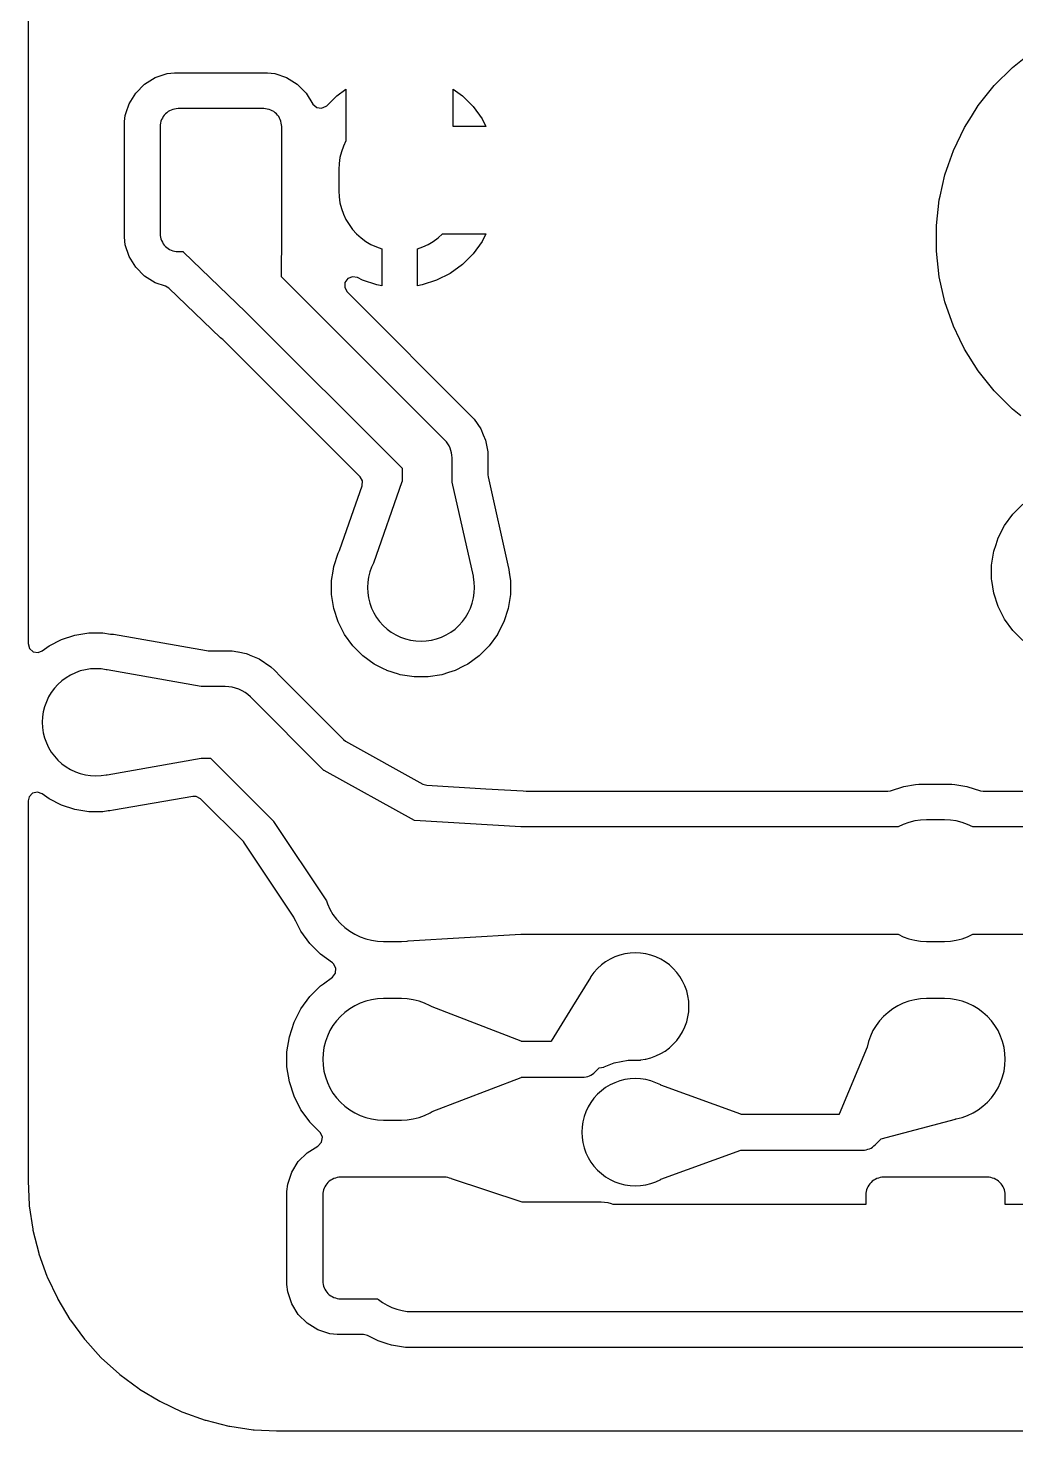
# Model space of a CAD drawing. Header units: metres. Extents: x 0.3 to 99.7, y 0.3 to 59.7.
# Drawn here: x 0.3 to 14.13, y 0.3 to 19.93 of the extents above; entities that cross this region are included whole.
import ezdxf

# ---------------------------------------------------------------- set-up
doc = ezdxf.new("R2010")
doc.units = ezdxf.units.M

msp = doc.modelspace()

# ---------------------------------------------------------------- linework, layer by layer
for points in [[(0.301, 21.654), (0.301, 11.315), (0.32, 11.247), (0.373, 11.202), (0.442, 11.192), (0.497, 11.214), (0.594, 11.285), (0.594, 11.285), (0.594, 11.285), (0.594, 11.285), (0.594, 11.285), (0.594, 11.285), (0.77, 11.374), (0.77, 11.374), (0.77, 11.374), (0.77, 11.374), (0.77, 11.374), (0.77, 11.374), (0.957, 11.435), (0.957, 11.435), (0.957, 11.435), (0.957, 11.435), (0.957, 11.435), (0.957, 11.435), (1.151, 11.465), (1.151, 11.465), (1.151, 11.465), (1.151, 11.465), (1.151, 11.465), (1.151, 11.465), (1.348, 11.465), (1.348, 11.465), (1.348, 11.465), (1.348, 11.465), (1.348, 11.465), (1.348, 11.465), (1.454, 11.449), (1.469, 11.447), (1.488, 11.447), (1.495, 11.446), (1.495, 11.446), (1.495, 11.446), (1.495, 11.446), (1.495, 11.446), (1.495, 11.446), (1.495, 11.446), (1.495, 11.446), (1.495, 11.446), (1.495, 11.446), (1.495, 11.446), (1.495, 11.446), (1.495, 11.446), (1.495, 11.446), (2.797, 11.217), (2.819, 11.215), (3.159, 11.215), (3.159, 11.215), (3.159, 11.215), (3.159, 11.215), (3.159, 11.215), (3.159, 11.215), (3.235, 11.2), (3.235, 11.2), (3.235, 11.2), (3.235, 11.2), (3.235, 11.2), (3.239, 11.2), (3.352, 11.177), (3.352, 11.177), (3.352, 11.177), (3.352, 11.177), (3.352, 11.177), (3.352, 11.177), (3.389, 11.162), (3.397, 11.159), (3.397, 11.159), (3.397, 11.159), (3.397, 11.159), (3.397, 11.159), (3.534, 11.102), (3.534, 11.102), (3.534, 11.102), (3.534, 11.102), (3.534, 11.102), (3.534, 11.102), (3.534, 11.102), (3.534, 11.102), (3.698, 10.992), (3.698, 10.992), (3.698, 10.992), (3.698, 10.992), (3.698, 10.992), (3.698, 10.992), (3.748, 10.942), (3.837, 10.853), (3.837, 10.853), (4.717, 9.973), (4.745, 9.952), (5.827, 9.351), (5.88, 9.335), (6.709, 9.286), (7.228, 9.255), (7.228, 9.255), (7.228, 9.255), (7.228, 9.255), (7.228, 9.255), (7.228, 9.255), (7.228, 9.255), (7.228, 9.255), (7.27, 9.251), (7.282, 9.251), (12.334, 9.251), (12.372, 9.257), (12.559, 9.317), (12.559, 9.317), (12.559, 9.317), (12.559, 9.317), (12.559, 9.317), (12.559, 9.317), (12.72, 9.343), (12.769, 9.351), (12.769, 9.351), (12.769, 9.351), (12.769, 9.351), (12.769, 9.351), (12.769, 9.351), (13.231, 9.351), (13.231, 9.351), (13.231, 9.351), (13.231, 9.351), (13.231, 9.351), (13.231, 9.351), (13.271, 9.344), (13.441, 9.317), (13.441, 9.317), (13.441, 9.317), (13.441, 9.317), (13.441, 9.317), (13.441, 9.317), (13.628, 9.257), (13.666, 9.251), (16.386, 9.251)], [(14.195, 14.502), (14.077, 14.596), (14.077, 14.596), (14.077, 14.596), (14.077, 14.596), (14.077, 14.596), (14.077, 14.596), (14.077, 14.596), (14.077, 14.596), (14.077, 14.596), (14.077, 14.596), (14.077, 14.596), (14.077, 14.596), (14.077, 14.596), (14.077, 14.596), (14.077, 14.596), (13.823, 14.85), (13.823, 14.85), (13.823, 14.85), (13.823, 14.85), (13.82, 14.854), (13.599, 15.131), (13.599, 15.131), (13.599, 15.131), (13.599, 15.131), (13.599, 15.131), (13.599, 15.131), (13.599, 15.131), (13.599, 15.131), (13.599, 15.131), (13.599, 15.131), (13.599, 15.131), (13.599, 15.131), (13.599, 15.131), (13.407, 15.435), (13.407, 15.435), (13.407, 15.435), (13.407, 15.435), (13.343, 15.569), (13.251, 15.759), (13.251, 15.759), (13.251, 15.759), (13.251, 15.759), (13.251, 15.759), (13.251, 15.759), (13.251, 15.759), (13.251, 15.759), (13.251, 15.759), (13.133, 16.099), (13.133, 16.099), (13.133, 16.099), (13.133, 16.099), (13.053, 16.449), (13.053, 16.449), (13.053, 16.449), (13.053, 16.449), (13.012, 16.807), (13.012, 16.807), (13.012, 16.807), (13.012, 16.807), (13.012, 17.166), (13.012, 17.166), (13.012, 17.166), (13.012, 17.166), (13.053, 17.523), (13.053, 17.523), (13.053, 17.523), (13.053, 17.523), (13.053, 17.523), (13.053, 17.523), (13.053, 17.523), (13.053, 17.523), (13.064, 17.574), (13.133, 17.874), (13.133, 17.874), (13.133, 17.874), (13.133, 17.874), (13.133, 17.874), (13.133, 17.874), (13.133, 17.874), (13.133, 17.874), (13.184, 18.02), (13.228, 18.147), (13.251, 18.213), (13.251, 18.213), (13.251, 18.213), (13.251, 18.213), (13.251, 18.213), (13.251, 18.213), (13.251, 18.213), (13.251, 18.213), (13.251, 18.213), (13.251, 18.213), (13.251, 18.213), (13.251, 18.213), (13.251, 18.213), (13.407, 18.537), (13.407, 18.537), (13.407, 18.537), (13.407, 18.537), (13.503, 18.689), (13.599, 18.842), (13.599, 18.842), (13.599, 18.842), (13.599, 18.842), (13.599, 18.842), (13.599, 18.842), (13.599, 18.842), (13.599, 18.842), (13.599, 18.842), (13.599, 18.842), (13.599, 18.842), (13.823, 19.123), (13.823, 19.123), (13.823, 19.123), (13.823, 19.123), (14.077, 19.377), (14.077, 19.377), (14.077, 19.377), (14.077, 19.377), (14.358, 19.601)], [(7.038, 12.279), (7.051, 12.198), (7.051, 12.198), (7.051, 12.198), (7.051, 12.198), (7.051, 12.198), (7.051, 12.198), (7.051, 12.002), (7.051, 12.002), (7.051, 12.002), (7.051, 12.002), (7.051, 12.002), (7.051, 12.002), (7.02, 11.807), (7.02, 11.807), (7.02, 11.807), (7.02, 11.807), (7.02, 11.807), (7.02, 11.807), (6.959, 11.62), (6.959, 11.62), (6.959, 11.62), (6.959, 11.62), (6.959, 11.62), (6.959, 11.62), (6.872, 11.449), (6.87, 11.445), (6.87, 11.445), (6.87, 11.445), (6.87, 11.445), (6.87, 11.445), (6.87, 11.445), (6.754, 11.285), (6.754, 11.285), (6.754, 11.285), (6.754, 11.285), (6.754, 11.285), (6.754, 11.285), (6.615, 11.146), (6.615, 11.146), (6.615, 11.146), (6.615, 11.146), (6.615, 11.146), (6.615, 11.146), (6.455, 11.03), (6.455, 11.03), (6.455, 11.03), (6.455, 11.03), (6.455, 11.03), (6.455, 11.03), (6.394, 10.999), (6.28, 10.941), (6.28, 10.941), (6.28, 10.941), (6.28, 10.941), (6.28, 10.941), (6.28, 10.941), (6.28, 10.941), (6.28, 10.941), (6.28, 10.941), (6.28, 10.941), (6.28, 10.941), (6.28, 10.941), (6.28, 10.941), (6.28, 10.941), (6.28, 10.941), (6.28, 10.941), (6.28, 10.941), (6.28, 10.941), (6.28, 10.941), (6.28, 10.941), (6.28, 10.941), (6.184, 10.91), (6.093, 10.88), (6.093, 10.88), (6.093, 10.88), (6.093, 10.88), (6.093, 10.88), (6.093, 10.88), (5.898, 10.849), (5.898, 10.849), (5.898, 10.849), (5.898, 10.849), (5.898, 10.849), (5.898, 10.849), (5.702, 10.849), (5.702, 10.849), (5.702, 10.849), (5.702, 10.849), (5.702, 10.849), (5.702, 10.849), (5.507, 10.88), (5.507, 10.88), (5.507, 10.88), (5.507, 10.88), (5.507, 10.88), (5.507, 10.88), (5.485, 10.888), (5.32, 10.941), (5.32, 10.941), (5.32, 10.941), (5.32, 10.941), (5.32, 10.941), (5.32, 10.941), (5.318, 10.942), (5.276, 10.964), (5.145, 11.03), (5.145, 11.03), (5.145, 11.03), (5.145, 11.03), (5.145, 11.03), (5.145, 11.03), (4.985, 11.146), (4.985, 11.146), (4.985, 11.146), (4.985, 11.146), (4.985, 11.146), (4.985, 11.146), (4.846, 11.285), (4.846, 11.285), (4.846, 11.285), (4.846, 11.285), (4.846, 11.285), (4.846, 11.285), (4.73, 11.445), (4.73, 11.445), (4.73, 11.445), (4.73, 11.445), (4.73, 11.445), (4.73, 11.445), (4.641, 11.62), (4.641, 11.62), (4.641, 11.62), (4.641, 11.62), (4.641, 11.62), (4.641, 11.62), (4.58, 11.807), (4.58, 11.807), (4.58, 11.807), (4.58, 11.807), (4.58, 11.807), (4.58, 11.807), (4.576, 11.834), (4.549, 12.002), (4.549, 12.002), (4.549, 12.002), (4.549, 12.002), (4.549, 12.002), (4.549, 12.002), (4.549, 12.198), (4.549, 12.198), (4.549, 12.198), (4.549, 12.198), (4.549, 12.198), (4.549, 12.198), (4.57, 12.331), (4.58, 12.393), (4.58, 12.393), (4.58, 12.393), (4.58, 12.393), (4.58, 12.393), (4.58, 12.393), (4.58, 12.393), (4.58, 12.393), (4.58, 12.393), (4.58, 12.393), (4.58, 12.393), (4.58, 12.393), (4.58, 12.393), (4.641, 12.58), (4.641, 12.58), (4.641, 12.58), (4.641, 12.58), (4.641, 12.58), (4.641, 12.58), (4.641, 12.58), (4.641, 12.58), (4.641, 12.58), (4.641, 12.58), (4.641, 12.58), (4.641, 12.58), (4.641, 12.58), (4.652, 12.602), (4.659, 12.617), (4.828, 13.099), (4.976, 13.522), (4.98, 13.592), (4.947, 13.65), (3.028, 15.569), (3.013, 15.582), (2.996, 15.594), (2.996, 15.594), (2.996, 15.594), (2.996, 15.594), (2.269, 16.29), (2.222, 16.318), (2.081, 16.365), (2.081, 16.365), (2.081, 16.365), (2.081, 16.365), (2.081, 16.365), (2.081, 16.365), (1.931, 16.457), (1.931, 16.457), (1.931, 16.457), (1.931, 16.457), (1.931, 16.457), (1.931, 16.457), (1.807, 16.581), (1.807, 16.581), (1.807, 16.581), (1.807, 16.581), (1.807, 16.581), (1.807, 16.581), (1.715, 16.731), (1.715, 16.731), (1.715, 16.731), (1.715, 16.731), (1.715, 16.731), (1.715, 16.731), (1.66, 16.897), (1.66, 16.897), (1.66, 16.897), (1.66, 16.897), (1.66, 16.897), (1.66, 16.897), (1.649, 17), (1.649, 17), (1.649, 17), (1.649, 17), (1.649, 18.6), (1.649, 18.6), (1.649, 18.6), (1.649, 18.6), (1.652, 18.62), (1.66, 18.703), (1.66, 18.703), (1.66, 18.703), (1.66, 18.703), (1.66, 18.703), (1.66, 18.703), (1.66, 18.703), (1.66, 18.703), (1.674, 18.745), (1.715, 18.869), (1.715, 18.869), (1.715, 18.869), (1.715, 18.869), (1.715, 18.869), (1.715, 18.869), (1.807, 19.019), (1.807, 19.019), (1.807, 19.019), (1.807, 19.019), (1.807, 19.019), (1.807, 19.019), (1.931, 19.143), (1.931, 19.143), (1.931, 19.143), (1.931, 19.143), (1.931, 19.143), (1.931, 19.143), (2.081, 19.235), (2.081, 19.235), (2.081, 19.235), (2.081, 19.235), (2.081, 19.235), (2.081, 19.235), (2.247, 19.29), (2.247, 19.29), (2.247, 19.29), (2.247, 19.29), (2.247, 19.29), (2.247, 19.29), (2.247, 19.29), (2.247, 19.29), (2.247, 19.29), (2.247, 19.29), (2.247, 19.29), (2.35, 19.3), (2.35, 19.3), (2.35, 19.3), (2.35, 19.3), (3.65, 19.3), (3.65, 19.3), (3.65, 19.3), (3.65, 19.3), (3.65, 19.3), (3.65, 19.3), (3.65, 19.3), (3.65, 19.3), (3.753, 19.29), (3.753, 19.29), (3.753, 19.29), (3.753, 19.29), (3.753, 19.29), (3.753, 19.29), (3.753, 19.29), (3.753, 19.29), (3.919, 19.235), (3.919, 19.235), (3.919, 19.235), (3.919, 19.235), (3.919, 19.235), (3.919, 19.235), (3.919, 19.235), (3.919, 19.235), (3.919, 19.235), (3.919, 19.235), (4.069, 19.143), (4.069, 19.143), (4.069, 19.143), (4.069, 19.143), (4.069, 19.143), (4.069, 19.143), (4.193, 19.019), (4.193, 19.019), (4.193, 19.019), (4.193, 19.019), (4.193, 19.019), (4.193, 19.019), (4.288, 18.863), (4.34, 18.817), (4.409, 18.805), (4.473, 18.833), (4.482, 18.841), (4.621, 18.98), (4.621, 18.98), (4.621, 18.98), (4.621, 18.98), (4.621, 18.98), (4.621, 18.98), (4.621, 18.98), (4.621, 18.98), (4.75, 19.074), (4.75, 19.074), (4.75, 19.074), (4.75, 19.074), (4.75, 19.074), (4.75, 19.074), (4.75, 19.074), (4.75, 19.074), (4.75, 19.074), (4.75, 19.074), (4.75, 19.074), (4.75, 19.074), (4.75, 19.074), (4.75, 19.074), (4.75, 19.074), (4.75, 19.074), (4.75, 19.074), (4.75, 19.074), (4.75, 19.074), (4.75, 19.074), (4.75, 19.074), (4.75, 19.074), (4.75, 19.074), (4.75, 19.074), (4.75, 19.074), (4.75, 19.074), (4.75, 19.074), (4.75, 19.074), (4.75, 19.074), (4.75, 19.074), (4.75, 19.074), (4.75, 19.074), (4.75, 19.074), (4.75, 19.074), (4.75, 19.074), (4.75, 19.074), (4.75, 19.074), (4.75, 19.074), (4.75, 19.074), (4.75, 19.074), (4.75, 19.074), (4.75, 19.074), (4.75, 19.074), (4.75, 19.074), (4.75, 19.074), (4.75, 19.074), (4.75, 18.349), (4.75, 18.349), (4.75, 18.349), (4.75, 18.349), (4.75, 18.349), (4.75, 18.349), (4.75, 18.349), (4.75, 18.349), (4.75, 18.349), (4.75, 18.349), (4.75, 18.349), (4.75, 18.349), (4.715, 18.275), (4.687, 18.197), (4.666, 18.116), (4.654, 18.033), (4.65, 17.95), (4.65, 17.65), (4.654, 17.567), (4.666, 17.484), (4.687, 17.403), (4.715, 17.325), (4.75, 17.249), (4.793, 17.178), (4.843, 17.111), (4.899, 17.049), (4.961, 16.993), (5.028, 16.943), (5.099, 16.9), (5.175, 16.865), (5.25, 16.838), (5.25, 16.838), (5.25, 16.838), (5.25, 16.838), (5.25, 16.838), (5.25, 16.838), (5.25, 16.838), (5.25, 16.838), (5.25, 16.838), (5.25, 16.838), (5.25, 16.838), (5.25, 16.838), (5.25, 16.838), (5.25, 16.838), (5.25, 16.838), (5.25, 16.838), (5.25, 16.838), (5.25, 16.838), (5.25, 16.838), (5.25, 16.838), (5.25, 16.838), (5.25, 16.838), (5.25, 16.838), (5.25, 16.838), (5.25, 16.838), (5.25, 16.838), (5.25, 16.838), (5.25, 16.838), (5.25, 16.323), (5.25, 16.323), (5.25, 16.323), (5.25, 16.323), (5.25, 16.323), (5.25, 16.323), (5.25, 16.323), (5.25, 16.323), (5.25, 16.323), (5.25, 16.323), (5.25, 16.323), (5.25, 16.323), (5.25, 16.323), (5.25, 16.323), (5.25, 16.323), (5.25, 16.323), (5.25, 16.323), (5.25, 16.323), (5.25, 16.323), (5.25, 16.323), (5.25, 16.323), (5.25, 16.323), (5.25, 16.323), (5.25, 16.323), (5.25, 16.323), (5.25, 16.323), (5.25, 16.323), (5.25, 16.323), (5.25, 16.323), (5.25, 16.323), (5.25, 16.323), (5.25, 16.323), (5.25, 16.323), (5.25, 16.323), (5.25, 16.323), (5.25, 16.323), (5.25, 16.323), (5.25, 16.323), (5.184, 16.333), (5.184, 16.333), (5.184, 16.333), (5.184, 16.333), (5.184, 16.333), (5.184, 16.333), (5.184, 16.333), (5.184, 16.333), (5.184, 16.333), (4.982, 16.399), (4.982, 16.399), (4.982, 16.399), (4.982, 16.399), (4.982, 16.399), (4.982, 16.399), (4.909, 16.436), (4.84, 16.449), (4.775, 16.423), (4.735, 16.366), (4.732, 16.296), (4.765, 16.238), (6.545, 14.458), (6.545, 14.458), (6.545, 14.458), (6.545, 14.458), (6.545, 14.458), (6.545, 14.458), (6.545, 14.458), (6.545, 14.458), (6.638, 14.319), (6.638, 14.319), (6.638, 14.319), (6.638, 14.319), (6.638, 14.319), (6.638, 14.319), (6.638, 14.319), (6.638, 14.319), (6.638, 14.319), (6.672, 14.237), (6.672, 14.237), (6.672, 14.237), (6.672, 14.237), (6.672, 14.237), (6.672, 14.237), (6.672, 14.237), (6.672, 14.237), (6.672, 14.237), (6.672, 14.237), (6.672, 14.237), (6.702, 14.164), (6.702, 14.164), (6.702, 14.164), (6.702, 14.164), (6.702, 14.164), (6.702, 14.164), (6.702, 14.164), (6.702, 14.164), (6.702, 14.164), (6.702, 14.164), (6.735, 14), (6.735, 14), (6.735, 14), (6.735, 14), (6.735, 14), (6.735, 14), (6.735, 13.678), (6.738, 13.651), (7.026, 12.369), (7.026, 12.369), (7.026, 12.369), (7.026, 12.369), (7.027, 12.363), (7.027, 12.363), (7.027, 12.363), (7.027, 12.363), (7.027, 12.363), (7.027, 12.363), (7.027, 12.363), (7.027, 12.363), (7.027, 12.363), (7.027, 12.363), (7.036, 12.303), (7.036, 12.303), (7.036, 12.303), (7.036, 12.303), (7.037, 12.297), (7.037, 12.297), (7.037, 12.297), (7.037, 12.297), (7.037, 12.297), (7.037, 12.297), (7.037, 12.297), (7.037, 12.297), (7.037, 12.297), (7.037, 12.297), (7.037, 12.297), (7.037, 12.297), (7.037, 12.297), (7.037, 12.297), (7.037, 12.297), (7.037, 12.297), (7.037, 12.297), (7.037, 12.297), (7.037, 12.297), (7.037, 12.297), (7.037, 12.297), (7.037, 12.297), (7.037, 12.297), (7.037, 12.297), (7.037, 12.297), (7.037, 12.297), (7.037, 12.297), (7.037, 12.297), (7.037, 12.297), (7.037, 12.297), (7.037, 12.297), (7.037, 12.297), (7.037, 12.297), (7.037, 12.297), (7.037, 12.297), (7.038, 12.281), (7.038, 12.281), (7.038, 12.281), (7.038, 12.281), (7.038, 12.279), (7.038, 12.279), (7.038, 12.279)], [(6.709, 18.55), (6.709, 18.55), (6.709, 18.55), (6.709, 18.55), (6.709, 18.55), (6.709, 18.55), (6.709, 18.55), (6.709, 18.55), (6.709, 18.55), (6.709, 18.55), (6.709, 18.55), (6.709, 18.55), (6.709, 18.55), (6.709, 18.55), (6.709, 18.55), (6.709, 18.55), (6.709, 18.55), (6.709, 18.55), (6.709, 18.55), (6.709, 18.55), (6.709, 18.55), (6.709, 18.55), (6.709, 18.55), (6.709, 18.55), (6.709, 18.55), (6.709, 18.55), (6.709, 18.55), (6.709, 18.55), (6.709, 18.55), (6.709, 18.55), (6.709, 18.55), (6.709, 18.55), (6.709, 18.55), (6.709, 18.55), (6.709, 18.55), (6.709, 18.55), (6.709, 18.55), (6.709, 18.55), (6.709, 18.55), (6.709, 18.55), (6.709, 18.55), (6.709, 18.55), (6.709, 18.55), (6.709, 18.55), (6.25, 18.55), (6.25, 18.55), (6.25, 18.55), (6.25, 18.55), (6.25, 18.55), (6.25, 18.55), (6.25, 18.55), (6.25, 18.55), (6.25, 18.55), (6.25, 18.55), (6.25, 18.55), (6.25, 18.55), (6.25, 18.55), (6.25, 18.55), (6.25, 18.55), (6.25, 18.55), (6.25, 18.55), (6.25, 18.55), (6.25, 18.55), (6.25, 18.55), (6.25, 18.55), (6.25, 18.55), (6.25, 18.55), (6.25, 18.55), (6.25, 18.55), (6.25, 18.55), (6.25, 18.55), (6.25, 18.55), (6.25, 18.55), (6.25, 18.55), (6.25, 18.55), (6.25, 18.55), (6.25, 18.55), (6.25, 18.55), (6.25, 19.074), (6.25, 19.074), (6.25, 19.074), (6.25, 19.074), (6.25, 19.074), (6.25, 19.074), (6.25, 19.074), (6.25, 19.074), (6.25, 19.074), (6.25, 19.074), (6.25, 19.074), (6.25, 19.074), (6.25, 19.074), (6.25, 19.074), (6.25, 19.074), (6.25, 19.074), (6.25, 19.074), (6.25, 19.074), (6.25, 19.074), (6.25, 19.074), (6.25, 19.074), (6.25, 19.074), (6.25, 19.074), (6.25, 19.074), (6.25, 19.074), (6.25, 19.074), (6.25, 19.074), (6.25, 19.074), (6.25, 19.074), (6.25, 19.074), (6.25, 19.074), (6.25, 19.074), (6.25, 19.074), (6.25, 19.074), (6.25, 19.074), (6.25, 19.074), (6.25, 19.074), (6.25, 19.074), (6.25, 19.074), (6.25, 19.074), (6.25, 19.074), (6.25, 19.074), (6.25, 19.074), (6.25, 19.074), (6.25, 19.074), (6.25, 19.074), (6.379, 18.98), (6.379, 18.98), (6.379, 18.98), (6.379, 18.98), (6.379, 18.98), (6.379, 18.98), (6.379, 18.98), (6.379, 18.98), (6.53, 18.829), (6.53, 18.829), (6.53, 18.829), (6.53, 18.829), (6.53, 18.829), (6.53, 18.829), (6.53, 18.829), (6.53, 18.829), (6.655, 18.658), (6.655, 18.658), (6.655, 18.658), (6.655, 18.658), (6.655, 18.658), (6.655, 18.658), (6.709, 18.55)], [(6.533, 12.258), (6.533, 12.258), (6.236, 13.576), (6.234, 13.579), (6.234, 13.579), (6.234, 13.579), (6.234, 13.579), (6.234, 13.579), (6.234, 13.579), (6.234, 13.579), (6.234, 13.579), (6.234, 13.579), (6.234, 13.579), (6.234, 13.579), (6.234, 13.579), (6.234, 13.579), (6.234, 13.579), (6.234, 13.916), (6.233, 13.95), (6.228, 13.984), (6.219, 14.018), (6.208, 14.05), (6.193, 14.081), (6.175, 14.11), (6.155, 14.138), (6.132, 14.163), (3.847, 16.448), (3.847, 16.448), (3.847, 16.448), (3.847, 16.448), (3.847, 16.448), (3.847, 16.448), (3.847, 16.448), (3.847, 16.448), (3.847, 16.448), (3.847, 16.448), (3.847, 16.448), (3.847, 16.448), (3.847, 16.448), (3.847, 16.448), (3.847, 16.448), (3.847, 16.448), (3.847, 16.448), (3.847, 16.448), (3.847, 16.448), (3.847, 16.448), (3.847, 16.448), (3.847, 16.448), (3.847, 16.448), (3.847, 16.448), (3.847, 16.448), (3.847, 16.448), (3.849, 16.451), (3.85, 17.045), (3.85, 17.045), (3.85, 17.045), (3.85, 17.045), (3.85, 17.045), (3.85, 17.045), (3.85, 17.045), (3.85, 17.045), (3.85, 17.045), (3.85, 17.045), (3.85, 17.045), (3.85, 17.05), (3.85, 18.55), (3.849, 18.575), (3.845, 18.599), (3.839, 18.623), (3.831, 18.646), (3.82, 18.668), (3.808, 18.689), (3.793, 18.709), (3.777, 18.727), (3.759, 18.743), (3.739, 18.758), (3.718, 18.77), (3.696, 18.781), (3.673, 18.789), (3.649, 18.795), (3.625, 18.799), (3.6, 18.8), (2.4, 18.8), (2.375, 18.799), (2.351, 18.795), (2.327, 18.789), (2.304, 18.781), (2.282, 18.77), (2.261, 18.758), (2.241, 18.743), (2.223, 18.727), (2.207, 18.709), (2.192, 18.689), (2.18, 18.668), (2.169, 18.646), (2.161, 18.623), (2.155, 18.599), (2.151, 18.575), (2.15, 18.55), (2.15, 17.05), (2.151, 17.025), (2.155, 17.001), (2.161, 16.977), (2.169, 16.954), (2.18, 16.932), (2.192, 16.911), (2.207, 16.891), (2.223, 16.873), (2.241, 16.857), (2.261, 16.842), (2.282, 16.83), (2.304, 16.819), (2.327, 16.811), (2.351, 16.805), (2.375, 16.801), (2.4, 16.8), (2.471, 16.8), (2.471, 16.8), (2.471, 16.8), (2.471, 16.8), (2.471, 16.8), (2.471, 16.8), (2.471, 16.8), (2.471, 16.8), (2.471, 16.8), (2.471, 16.8), (2.471, 16.8), (2.471, 16.8), (2.471, 16.8), (2.471, 16.8), (2.471, 16.8), (2.471, 16.8), (2.471, 16.8), (2.471, 16.8), (2.471, 16.8), (2.471, 16.8), (2.471, 16.8), (2.471, 16.8), (2.471, 16.8), (2.471, 16.8), (2.471, 16.8), (2.471, 16.8), (2.471, 16.8), (2.471, 16.8), (2.471, 16.8), (2.471, 16.8), (2.471, 16.8), (2.471, 16.8), (2.471, 16.8), (2.471, 16.8), (2.471, 16.8), (2.471, 16.8), (2.471, 16.799), (2.474, 16.794), (3.345, 15.959), (3.345, 15.959), (3.345, 15.959), (3.345, 15.959), (3.345, 15.959), (3.345, 15.959), (3.345, 15.959), (3.345, 15.959), (3.345, 15.959), (3.345, 15.959), (3.345, 15.959), (5.534, 13.771), (5.534, 13.771), (5.534, 13.771), (5.534, 13.771), (5.534, 13.771), (5.534, 13.771), (5.534, 13.771), (5.534, 13.771), (5.534, 13.771), (5.534, 13.771), (5.534, 13.771), (5.534, 13.771), (5.534, 13.771), (5.534, 13.771), (5.534, 13.771), (5.534, 13.771), (5.534, 13.771), (5.534, 13.771), (5.534, 13.582), (5.534, 13.582), (5.534, 13.582), (5.534, 13.582), (5.534, 13.582), (5.534, 13.582), (5.534, 13.582), (5.534, 13.582), (5.534, 13.582), (5.534, 13.582), (5.534, 13.582), (5.534, 13.582), (5.534, 13.582), (5.534, 13.582), (5.531, 13.578), (5.133, 12.442), (5.133, 12.442), (5.133, 12.442), (5.133, 12.442), (5.107, 12.387), (5.082, 12.318), (5.064, 12.246), (5.054, 12.174), (5.05, 12.1), (5.054, 12.026), (5.064, 11.954), (5.082, 11.882), (5.107, 11.813), (5.139, 11.746), (5.176, 11.683), (5.22, 11.624), (5.27, 11.57), (5.324, 11.52), (5.383, 11.476), (5.446, 11.439), (5.513, 11.407), (5.582, 11.382), (5.654, 11.364), (5.726, 11.354), (5.8, 11.35), (5.874, 11.354), (5.946, 11.364), (6.018, 11.382), (6.087, 11.407), (6.154, 11.439), (6.217, 11.476), (6.276, 11.52), (6.33, 11.57), (6.38, 11.624), (6.424, 11.683), (6.461, 11.746), (6.493, 11.813), (6.518, 11.882), (6.536, 11.954), (6.546, 12.026), (6.55, 12.1), (6.546, 12.174), (6.536, 12.246), (6.533, 12.257), (6.533, 12.257), (6.533, 12.257), (6.533, 12.257), (6.533, 12.257), (6.533, 12.257), (6.533, 12.257), (6.533, 12.257), (6.533, 12.257), (6.533, 12.257), (6.533, 12.258)], [(5.75, 16.838), (5.75, 16.838), (5.75, 16.838), (5.75, 16.838), (5.75, 16.838), (5.75, 16.838), (5.75, 16.838), (5.75, 16.838), (5.75, 16.838), (5.75, 16.838), (5.75, 16.838), (5.75, 16.838), (5.75, 16.838), (5.75, 16.838), (5.75, 16.838), (5.75, 16.838), (5.75, 16.838), (5.75, 16.838), (5.75, 16.838), (5.75, 16.838), (5.75, 16.838), (5.75, 16.838), (5.75, 16.838), (5.75, 16.838), (5.75, 16.838), (5.75, 16.838), (5.75, 16.838), (5.75, 16.838), (5.825, 16.865), (5.901, 16.9), (5.972, 16.943), (6.039, 16.993), (6.101, 17.049), (6.102, 17.05), (6.102, 17.05), (6.102, 17.05), (6.102, 17.05), (6.102, 17.05), (6.102, 17.05), (6.102, 17.05), (6.102, 17.05), (6.102, 17.05), (6.102, 17.05), (6.102, 17.05), (6.102, 17.05), (6.102, 17.05), (6.102, 17.05), (6.102, 17.05), (6.102, 17.05), (6.102, 17.05), (6.102, 17.05), (6.102, 17.05), (6.102, 17.05), (6.709, 17.05), (6.709, 17.05), (6.709, 17.05), (6.709, 17.05), (6.709, 17.05), (6.709, 17.05), (6.709, 17.05), (6.709, 17.05), (6.709, 17.05), (6.709, 17.05), (6.709, 17.05), (6.709, 17.05), (6.709, 17.05), (6.709, 17.05), (6.709, 17.05), (6.709, 17.05), (6.709, 17.05), (6.709, 17.05), (6.709, 17.05), (6.709, 17.05), (6.709, 17.05), (6.709, 17.05), (6.709, 17.05), (6.709, 17.05), (6.709, 17.05), (6.709, 17.05), (6.709, 17.05), (6.709, 17.05), (6.709, 17.05), (6.709, 17.05), (6.709, 17.05), (6.709, 17.05), (6.709, 17.05), (6.709, 17.05), (6.709, 17.05), (6.709, 17.05), (6.709, 17.05), (6.709, 17.05), (6.709, 17.05), (6.709, 17.05), (6.709, 17.05), (6.709, 17.05), (6.709, 17.05), (6.709, 17.05), (6.655, 16.942), (6.655, 16.942), (6.655, 16.942), (6.655, 16.942), (6.655, 16.942), (6.655, 16.942), (6.53, 16.771), (6.53, 16.771), (6.53, 16.771), (6.53, 16.771), (6.53, 16.771), (6.53, 16.771), (6.53, 16.771), (6.53, 16.771), (6.379, 16.62), (6.379, 16.62), (6.379, 16.62), (6.379, 16.62), (6.379, 16.62), (6.379, 16.62), (6.379, 16.62), (6.379, 16.62), (6.208, 16.495), (6.208, 16.495), (6.208, 16.495), (6.208, 16.495), (6.208, 16.495), (6.208, 16.495), (6.018, 16.399), (6.018, 16.399), (6.018, 16.399), (6.018, 16.399), (6.018, 16.399), (6.018, 16.399), (5.816, 16.333), (5.816, 16.333), (5.816, 16.333), (5.816, 16.333), (5.816, 16.333), (5.816, 16.333), (5.75, 16.323), (5.75, 16.323), (5.75, 16.323), (5.75, 16.323), (5.75, 16.323), (5.75, 16.323), (5.75, 16.323), (5.75, 16.323), (5.75, 16.323), (5.75, 16.323), (5.75, 16.323), (5.75, 16.323), (5.75, 16.323), (5.75, 16.323), (5.75, 16.323), (5.75, 16.323), (5.75, 16.323), (5.75, 16.323), (5.75, 16.323), (5.75, 16.323), (5.75, 16.323), (5.75, 16.323), (5.75, 16.323), (5.75, 16.323), (5.75, 16.323), (5.75, 16.323), (5.75, 16.323), (5.75, 16.323), (5.75, 16.323), (5.75, 16.323), (5.75, 16.323), (5.75, 16.323), (5.75, 16.323), (5.75, 16.323), (5.75, 16.323), (5.75, 16.323), (5.75, 16.323), (5.75, 16.323), (5.75, 16.838)], [(14.221, 11.361), (14.082, 11.5), (14.082, 11.5), (14.082, 11.5), (14.082, 11.5), (14.082, 11.5), (14.082, 11.5), (13.966, 11.659), (13.966, 11.659), (13.966, 11.659), (13.966, 11.659), (13.966, 11.659), (13.966, 11.659), (13.877, 11.834), (13.877, 11.834), (13.877, 11.834), (13.877, 11.834), (13.877, 11.834), (13.877, 11.834), (13.816, 12.022), (13.816, 12.022), (13.816, 12.022), (13.816, 12.022), (13.816, 12.022), (13.816, 12.022), (13.788, 12.198), (13.785, 12.216), (13.785, 12.216), (13.785, 12.216), (13.785, 12.216), (13.785, 12.216), (13.785, 12.216), (13.785, 12.216), (13.785, 12.216), (13.785, 12.216), (13.785, 12.216), (13.785, 12.216), (13.785, 12.216), (13.785, 12.216), (13.785, 12.216), (13.785, 12.216), (13.785, 12.216), (13.785, 12.216), (13.785, 12.216), (13.785, 12.216), (13.785, 12.216), (13.785, 12.216), (13.785, 12.216), (13.785, 12.216), (13.785, 12.216), (13.785, 12.216), (13.785, 12.216), (13.785, 12.216), (13.785, 12.216), (13.785, 12.216), (13.785, 12.216), (13.785, 12.216), (13.785, 12.216), (13.785, 12.216), (13.785, 12.216), (13.785, 12.216), (13.785, 12.413), (13.785, 12.413), (13.785, 12.413), (13.785, 12.413), (13.785, 12.413), (13.785, 12.413), (13.816, 12.607), (13.816, 12.607), (13.816, 12.607), (13.816, 12.607), (13.816, 12.607), (13.816, 12.607), (13.847, 12.702), (13.877, 12.794), (13.877, 12.794), (13.877, 12.794), (13.877, 12.794), (13.877, 12.794), (13.877, 12.794), (13.877, 12.794), (13.877, 12.794), (13.877, 12.794), (13.877, 12.794), (13.877, 12.794), (13.877, 12.794), (13.877, 12.794), (13.877, 12.794), (13.877, 12.794), (13.877, 12.794), (13.877, 12.794), (13.877, 12.794), (13.877, 12.794), (13.877, 12.794), (13.877, 12.794), (13.966, 12.97), (13.966, 12.97), (13.966, 12.97), (13.966, 12.97), (13.966, 12.97), (13.966, 12.97), (14.082, 13.129), (14.082, 13.129), (14.082, 13.129), (14.082, 13.129), (14.082, 13.129), (14.082, 13.129), (14.221, 13.268)], [(19.276, 8.75), (13.524, 8.75), (13.524, 8.75), (13.524, 8.75), (13.524, 8.75), (13.524, 8.75), (13.524, 8.75), (13.524, 8.75), (13.524, 8.75), (13.524, 8.75), (13.524, 8.75), (13.45, 8.785), (13.372, 8.813), (13.291, 8.834), (13.208, 8.846), (13.125, 8.85), (12.875, 8.85), (12.792, 8.846), (12.709, 8.834), (12.628, 8.813), (12.55, 8.785), (12.476, 8.75), (12.476, 8.75), (12.476, 8.75), (12.476, 8.75), (12.476, 8.75), (12.476, 8.75), (12.476, 8.75), (12.476, 8.75), (12.476, 8.75), (12.476, 8.75), (7.198, 8.75), (7.198, 8.75), (7.198, 8.75), (7.198, 8.75), (7.198, 8.75), (7.198, 8.75), (7.198, 8.75), (7.198, 8.75), (7.198, 8.75), (7.198, 8.75), (7.198, 8.751), (5.707, 8.839), (5.707, 8.839), (5.707, 8.839), (5.707, 8.839), (5.707, 8.839), (5.707, 8.839), (5.707, 8.839), (5.707, 8.839), (5.707, 8.839), (5.707, 8.839), (5.707, 8.839), (5.707, 8.839), (4.446, 9.54), (4.442, 9.54), (4.442, 9.54), (4.442, 9.54), (4.442, 9.54), (4.442, 9.54), (4.442, 9.54), (4.442, 9.54), (4.442, 9.54), (4.442, 9.54), (4.442, 9.54), (4.442, 9.54), (4.442, 9.54), (4.442, 9.54), (4.442, 9.54), (4.442, 9.54), (4.442, 9.54), (3.414, 10.569), (3.377, 10.602), (3.338, 10.631), (3.296, 10.656), (3.251, 10.677), (3.205, 10.694), (3.158, 10.706), (3.109, 10.713), (3.06, 10.715), (2.728, 10.715), (2.728, 10.715), (2.728, 10.715), (2.728, 10.715), (2.728, 10.715), (2.728, 10.715), (2.728, 10.715), (2.728, 10.715), (2.728, 10.715), (2.728, 10.715), (2.728, 10.715), (2.728, 10.715), (2.725, 10.717), (1.407, 10.949), (1.405, 10.948), (1.405, 10.948), (1.405, 10.948), (1.405, 10.948), (1.405, 10.948), (1.405, 10.948), (1.405, 10.948), (1.405, 10.948), (1.405, 10.948), (1.405, 10.948), (1.405, 10.948), (1.405, 10.948), (1.396, 10.951), (1.323, 10.961), (1.25, 10.965), (1.176, 10.961), (1.103, 10.951), (1.032, 10.933), (0.963, 10.908), (0.896, 10.876), (0.833, 10.839), (0.774, 10.795), (0.719, 10.745), (0.67, 10.691), (0.626, 10.632), (0.588, 10.569), (0.557, 10.502), (0.532, 10.433), (0.514, 10.361), (0.503, 10.289), (0.5, 10.215), (0.503, 10.141), (0.514, 10.069), (0.532, 9.997), (0.557, 9.928), (0.588, 9.861), (0.626, 9.798), (0.67, 9.739), (0.719, 9.685), (0.774, 9.635), (0.833, 9.591), (0.896, 9.554), (0.963, 9.522), (1.032, 9.497), (1.103, 9.479), (1.176, 9.469), (1.25, 9.465), (1.323, 9.469), (1.396, 9.479), (1.405, 9.482), (1.405, 9.482), (1.405, 9.482), (1.405, 9.482), (1.405, 9.482), (1.405, 9.482), (1.405, 9.482), (1.405, 9.482), (1.405, 9.482), (1.405, 9.482), (1.405, 9.482), (1.405, 9.482), (1.407, 9.481), (2.725, 9.713), (2.728, 9.715), (2.728, 9.715), (2.728, 9.715), (2.728, 9.715), (2.728, 9.715), (2.728, 9.715), (2.728, 9.715), (2.728, 9.715), (2.728, 9.715), (2.728, 9.715), (2.728, 9.715), (2.728, 9.715), (2.728, 9.715), (2.728, 9.715), (2.853, 9.715), (2.853, 9.715), (2.853, 9.715), (2.853, 9.715), (2.853, 9.715), (2.853, 9.715), (2.853, 9.715), (2.853, 9.715), (2.853, 9.715), (2.853, 9.715), (2.853, 9.715), (2.853, 9.715), (2.853, 9.715), (2.853, 9.715), (2.853, 9.715), (2.853, 9.715), (2.853, 9.715), (2.853, 9.715), (3.735, 8.832), (3.735, 8.832), (3.735, 8.832), (3.735, 8.832), (3.735, 8.832), (3.735, 8.832), (3.735, 8.832), (3.735, 8.832), (3.735, 8.832), (3.735, 8.832), (3.735, 8.832), (3.735, 8.832), (3.736, 8.829), (4.475, 7.715), (4.475, 7.715), (4.475, 7.715), (4.475, 7.715), (4.475, 7.715), (4.475, 7.715), (4.49, 7.675), (4.525, 7.599), (4.568, 7.528), (4.618, 7.461), (4.674, 7.399), (4.736, 7.343), (4.803, 7.293), (4.874, 7.25), (4.95, 7.215), (5.028, 7.187), (5.109, 7.166), (5.192, 7.154), (5.275, 7.15), (5.525, 7.15), (5.608, 7.154), (5.618, 7.156), (5.618, 7.156), (5.618, 7.156), (5.618, 7.156), (7.198, 7.249), (7.198, 7.25), (7.198, 7.25), (7.198, 7.25), (7.198, 7.25), (7.198, 7.25), (7.198, 7.25), (7.198, 7.25), (7.198, 7.25), (7.198, 7.25), (7.198, 7.25), (7.198, 7.25), (7.198, 7.25), (12.476, 7.25), (12.476, 7.25), (12.476, 7.25), (12.476, 7.25), (12.476, 7.25), (12.476, 7.25), (12.476, 7.25), (12.476, 7.25), (12.476, 7.25), (12.476, 7.25), (12.55, 7.215), (12.628, 7.187), (12.709, 7.166), (12.792, 7.154), (12.875, 7.15), (13.125, 7.15), (13.208, 7.154), (13.291, 7.166), (13.372, 7.187), (13.45, 7.215), (13.524, 7.25), (13.524, 7.25), (13.524, 7.25), (13.524, 7.25), (13.524, 7.25), (13.524, 7.25), (13.524, 7.25), (13.524, 7.25), (13.524, 7.25), (13.524, 7.25), (19.276, 7.25)], [(47.624, 1.469), (7.199, 1.469), (7.193, 1.469), (7.164, 1.468), (7.164, 1.468), (7.164, 1.468), (7.164, 1.468), (7.154, 1.469), (7.143, 1.469), (5.582, 1.469), (5.582, 1.469), (5.582, 1.469), (5.582, 1.469), (5.582, 1.469), (5.582, 1.469), (5.387, 1.5), (5.387, 1.5), (5.387, 1.5), (5.387, 1.5), (5.387, 1.5), (5.387, 1.5), (5.325, 1.521), (5.2, 1.561), (5.2, 1.561), (5.2, 1.561), (5.2, 1.561), (5.2, 1.561), (5.2, 1.561), (5.053, 1.636), (4.997, 1.649), (4.625, 1.649), (4.625, 1.649), (4.625, 1.649), (4.625, 1.649), (4.522, 1.66), (4.522, 1.66), (4.522, 1.66), (4.522, 1.66), (4.522, 1.66), (4.522, 1.66), (4.356, 1.715), (4.356, 1.715), (4.356, 1.715), (4.356, 1.715), (4.356, 1.715), (4.356, 1.715), (4.206, 1.807), (4.206, 1.807), (4.206, 1.807), (4.206, 1.807), (4.206, 1.807), (4.206, 1.807), (4.082, 1.931), (4.082, 1.931), (4.082, 1.931), (4.082, 1.931), (4.082, 1.931), (4.082, 1.931), (3.99, 2.081), (3.99, 2.081), (3.99, 2.081), (3.99, 2.081), (3.99, 2.081), (3.99, 2.081), (3.935, 2.247), (3.935, 2.247), (3.935, 2.247), (3.935, 2.247), (3.935, 2.247), (3.935, 2.247), (3.924, 2.35), (3.924, 2.35), (3.924, 2.35), (3.924, 2.35), (3.924, 3.65), (3.924, 3.65), (3.924, 3.65), (3.924, 3.65), (3.935, 3.753), (3.935, 3.753), (3.935, 3.753), (3.935, 3.753), (3.935, 3.753), (3.935, 3.753), (3.99, 3.919), (3.99, 3.919), (3.99, 3.919), (3.99, 3.919), (3.99, 3.919), (3.99, 3.919), (4.082, 4.069), (4.082, 4.069), (4.082, 4.069), (4.082, 4.069), (4.082, 4.069), (4.082, 4.069), (4.206, 4.193), (4.206, 4.193), (4.206, 4.193), (4.206, 4.193), (4.206, 4.193), (4.206, 4.193), (4.356, 4.285), (4.356, 4.285), (4.356, 4.285), (4.356, 4.285), (4.356, 4.285), (4.356, 4.285), (4.356, 4.285), (4.361, 4.288), (4.408, 4.34), (4.419, 4.409), (4.391, 4.473), (4.384, 4.481), (4.245, 4.62), (4.245, 4.62), (4.245, 4.62), (4.245, 4.62), (4.245, 4.62), (4.245, 4.62), (4.242, 4.625), (4.137, 4.769), (4.12, 4.792), (4.12, 4.792), (4.12, 4.792), (4.12, 4.792), (4.12, 4.792), (4.12, 4.792), (4.023, 4.982), (4.023, 4.982), (4.023, 4.982), (4.023, 4.982), (4.023, 4.982), (4.023, 4.982), (3.958, 5.184), (3.958, 5.184), (3.958, 5.184), (3.958, 5.184), (3.958, 5.184), (3.958, 5.184), (3.924, 5.394), (3.924, 5.394), (3.924, 5.394), (3.924, 5.394), (3.924, 5.394), (3.924, 5.394), (3.924, 5.606), (3.924, 5.606), (3.924, 5.606), (3.924, 5.606), (3.924, 5.606), (3.924, 5.606), (3.958, 5.816), (3.958, 5.816), (3.958, 5.816), (3.958, 5.816), (3.958, 5.816), (3.958, 5.816), (4.023, 6.018), (4.023, 6.018), (4.023, 6.018), (4.023, 6.018), (4.023, 6.018), (4.023, 6.018), (4.12, 6.208), (4.12, 6.208), (4.12, 6.208), (4.12, 6.208), (4.12, 6.208), (4.12, 6.208), (4.12, 6.208), (4.12, 6.208), (4.12, 6.208), (4.12, 6.208), (4.12, 6.208), (4.245, 6.38), (4.245, 6.38), (4.245, 6.38), (4.245, 6.38), (4.245, 6.38), (4.245, 6.38), (4.395, 6.53), (4.395, 6.53), (4.395, 6.53), (4.395, 6.53), (4.395, 6.53), (4.395, 6.53), (4.433, 6.558), (4.56, 6.65), (4.602, 6.705), (4.608, 6.775), (4.576, 6.836), (4.56, 6.85), (4.395, 6.97), (4.395, 6.97), (4.395, 6.97), (4.395, 6.97), (4.395, 6.97), (4.395, 6.97), (4.245, 7.12), (4.245, 7.12), (4.245, 7.12), (4.245, 7.12), (4.245, 7.12), (4.245, 7.12), (4.245, 7.12), (4.245, 7.12), (4.245, 7.12), (4.245, 7.12), (4.245, 7.12), (4.245, 7.12), (4.245, 7.12), (4.245, 7.12), (4.245, 7.12), (4.245, 7.12), (4.245, 7.12), (4.245, 7.12), (4.245, 7.12), (4.12, 7.292), (4.12, 7.292), (4.12, 7.292), (4.12, 7.292), (4.12, 7.292), (4.12, 7.292), (4.048, 7.433), (4.026, 7.476), (4.019, 7.488), (3.331, 8.526), (3.315, 8.545), (2.715, 9.145), (2.654, 9.178), (2.606, 9.179), (1.495, 8.984), (1.495, 8.984), (1.495, 8.984), (1.495, 8.984), (1.447, 8.977), (1.447, 8.977), (1.447, 8.977), (1.447, 8.977), (1.447, 8.977), (1.447, 8.977), (1.447, 8.977), (1.441, 8.977), (1.441, 8.977), (1.441, 8.977), (1.441, 8.977), (1.441, 8.977), (1.441, 8.977), (1.441, 8.977), (1.441, 8.977), (1.441, 8.977), (1.441, 8.977), (1.441, 8.977), (1.441, 8.977), (1.441, 8.977), (1.441, 8.977), (1.441, 8.977), (1.441, 8.977), (1.441, 8.977), (1.441, 8.977), (1.441, 8.977), (1.441, 8.977), (1.441, 8.977), (1.441, 8.977), (1.441, 8.977), (1.441, 8.977), (1.441, 8.977), (1.441, 8.977), (1.441, 8.977), (1.441, 8.977), (1.441, 8.977), (1.441, 8.977), (1.441, 8.977), (1.441, 8.977), (1.441, 8.977), (1.441, 8.977), (1.441, 8.977), (1.421, 8.976), (1.348, 8.964), (1.348, 8.964), (1.348, 8.964), (1.348, 8.964), (1.348, 8.964), (1.348, 8.964), (1.151, 8.964), (1.151, 8.964), (1.151, 8.964), (1.151, 8.964), (1.151, 8.964), (1.151, 8.964), (0.957, 8.995), (0.957, 8.995), (0.957, 8.995), (0.957, 8.995), (0.957, 8.995), (0.957, 8.995), (0.77, 9.056), (0.77, 9.056), (0.77, 9.056), (0.77, 9.056), (0.77, 9.056), (0.77, 9.056), (0.594, 9.145), (0.594, 9.145), (0.594, 9.145), (0.594, 9.145), (0.594, 9.145), (0.594, 9.145), (0.497, 9.216), (0.432, 9.239), (0.364, 9.223), (0.315, 9.173), (0.301, 9.115), (0.301, 3.803), (0.301, 3.797), (0.317, 3.463), (0.318, 3.451), (0.367, 3.123), (0.369, 3.111), (0.45, 2.79), (0.453, 2.778), (0.565, 2.467), (0.569, 2.455), (0.711, 2.156), (0.717, 2.145), (0.887, 1.861), (0.894, 1.851), (1.091, 1.585), (1.099, 1.575), (1.321, 1.33), (1.33, 1.321), (1.575, 1.099), (1.585, 1.091), (1.851, 0.894), (1.861, 0.887), (2.145, 0.717), (2.156, 0.711), (2.455, 0.569), (2.467, 0.565), (2.778, 0.453), (2.79, 0.45), (3.111, 0.369), (3.123, 0.367), (3.451, 0.318), (3.463, 0.317), (3.778, 0.302), (3.797, 0.301), (3.803, 0.301), (96.197, 0.301)], [(8.935, 5.502), (8.936, 5.503), (8.936, 5.503), (8.936, 5.503), (8.936, 5.503), (8.936, 5.503), (8.936, 5.503), (8.936, 5.503), (8.936, 5.503), (8.936, 5.503), (8.936, 5.503), (8.946, 5.504), (9.018, 5.522), (9.087, 5.547), (9.154, 5.579), (9.217, 5.616), (9.276, 5.66), (9.33, 5.71), (9.38, 5.764), (9.424, 5.823), (9.461, 5.886), (9.493, 5.953), (9.518, 6.022), (9.536, 6.094), (9.546, 6.166), (9.55, 6.24), (9.546, 6.314), (9.536, 6.386), (9.518, 6.458), (9.493, 6.527), (9.461, 6.594), (9.424, 6.657), (9.38, 6.716), (9.33, 6.77), (9.276, 6.82), (9.217, 6.864), (9.154, 6.901), (9.087, 6.933), (9.018, 6.958), (8.946, 6.976), (8.874, 6.986), (8.8, 6.99), (8.726, 6.986), (8.654, 6.976), (8.582, 6.958), (8.513, 6.933), (8.446, 6.901), (8.383, 6.864), (8.324, 6.82), (8.27, 6.77), (8.22, 6.716), (8.176, 6.657), (8.17, 6.647), (8.17, 6.647), (8.17, 6.647), (8.17, 6.647), (8.17, 6.647), (8.17, 6.647), (8.17, 6.647), (8.17, 6.647), (8.17, 6.647), (8.17, 6.647), (8.17, 6.647), (8.17, 6.646), (8.17, 6.646), (7.921, 6.24), (7.623, 5.753), (7.622, 5.75), (7.622, 5.75), (7.622, 5.75), (7.622, 5.75), (7.622, 5.75), (7.622, 5.75), (7.622, 5.75), (7.622, 5.75), (7.622, 5.75), (7.622, 5.75), (7.622, 5.75), (7.622, 5.75), (7.622, 5.75), (7.622, 5.75), (7.622, 5.75), (7.622, 5.75), (7.622, 5.75), (7.622, 5.75), (7.622, 5.75), (7.622, 5.75), (7.622, 5.75), (7.622, 5.75), (7.622, 5.75), (7.622, 5.75), (7.622, 5.75), (7.622, 5.75), (7.622, 5.75), (7.622, 5.75), (7.205, 5.75), (7.205, 5.75), (7.205, 5.75), (7.205, 5.75), (7.205, 5.75), (7.205, 5.75), (7.205, 5.75), (7.205, 5.75), (7.205, 5.75), (7.205, 5.75), (7.205, 5.75), (7.205, 5.75), (7.205, 5.75), (7.205, 5.75), (7.205, 5.75), (7.205, 5.75), (7.205, 5.75), (7.205, 5.75), (7.205, 5.75), (7.205, 5.75), (7.205, 5.75), (7.205, 5.75), (7.205, 5.75), (7.205, 5.75), (7.205, 5.75), (7.205, 5.75), (7.205, 5.75), (7.201, 5.753), (5.955, 6.232), (5.955, 6.232), (5.955, 6.232), (5.955, 6.232), (5.955, 6.232), (5.955, 6.232), (5.926, 6.25), (5.85, 6.285), (5.772, 6.313), (5.691, 6.334), (5.608, 6.346), (5.525, 6.35), (5.275, 6.35), (5.192, 6.346), (5.109, 6.334), (5.028, 6.313), (4.95, 6.285), (4.874, 6.25), (4.803, 6.207), (4.736, 6.157), (4.674, 6.101), (4.618, 6.039), (4.568, 5.972), (4.525, 5.901), (4.49, 5.825), (4.462, 5.747), (4.441, 5.666), (4.429, 5.583), (4.425, 5.5), (4.429, 5.417), (4.441, 5.334), (4.462, 5.253), (4.49, 5.175), (4.525, 5.099), (4.568, 5.028), (4.618, 4.961), (4.674, 4.899), (4.736, 4.843), (4.803, 4.793), (4.874, 4.75), (4.95, 4.715), (5.028, 4.687), (5.109, 4.666), (5.192, 4.654), (5.275, 4.65), (5.525, 4.65), (5.608, 4.654), (5.691, 4.666), (5.772, 4.687), (5.85, 4.715), (5.926, 4.75), (5.955, 4.768), (5.955, 4.768), (5.955, 4.768), (5.955, 4.768), (5.955, 4.768), (5.955, 4.768), (7.201, 5.247), (7.204, 5.25), (7.204, 5.25), (7.204, 5.25), (7.204, 5.25), (7.204, 5.25), (7.204, 5.25), (7.204, 5.25), (7.204, 5.25), (7.204, 5.25), (7.204, 5.25), (7.204, 5.25), (7.204, 5.25), (7.204, 5.25), (7.204, 5.25), (7.204, 5.25), (7.204, 5.25), (7.204, 5.25), (7.204, 5.25), (8.06, 5.25), (8.085, 5.251), (8.109, 5.255), (8.133, 5.261), (8.156, 5.269), (8.178, 5.279), (8.199, 5.292), (8.219, 5.307), (8.237, 5.323), (8.293, 5.379), (8.293, 5.379), (8.293, 5.379), (8.293, 5.379), (8.293, 5.379), (8.293, 5.379), (8.293, 5.379), (8.293, 5.379), (8.293, 5.379), (8.293, 5.379), (8.293, 5.379), (8.293, 5.379), (8.293, 5.379), (8.293, 5.379), (8.36, 5.392), (8.363, 5.393), (8.505, 5.452), (8.505, 5.452), (8.505, 5.452), (8.505, 5.452), (8.505, 5.452), (8.505, 5.452), (8.7, 5.49), (8.7, 5.49), (8.7, 5.49), (8.7, 5.49), (8.7, 5.49), (8.7, 5.49), (8.79, 5.49), (8.79, 5.49), (8.79, 5.49), (8.79, 5.49), (8.8, 5.49), (8.81, 5.49), (8.81, 5.49), (8.81, 5.49), (8.81, 5.49), (8.873, 5.49), (8.875, 5.491), (8.935, 5.502)], [(13.281, 4.665), (13.281, 4.665), (13.281, 4.665), (13.281, 4.665), (13.281, 4.665), (13.281, 4.665), (13.281, 4.665), (13.281, 4.665), (13.281, 4.665), (13.281, 4.665), (13.281, 4.665), (13.281, 4.665), (13.291, 4.666), (13.372, 4.687), (13.45, 4.715), (13.526, 4.75), (13.597, 4.793), (13.664, 4.843), (13.726, 4.899), (13.782, 4.961), (13.832, 5.028), (13.875, 5.099), (13.91, 5.175), (13.938, 5.253), (13.959, 5.334), (13.971, 5.417), (13.975, 5.5), (13.971, 5.583), (13.959, 5.666), (13.938, 5.747), (13.91, 5.825), (13.875, 5.901), (13.832, 5.972), (13.782, 6.039), (13.726, 6.101), (13.664, 6.157), (13.597, 6.207), (13.526, 6.25), (13.45, 6.285), (13.372, 6.313), (13.291, 6.334), (13.208, 6.346), (13.125, 6.35), (12.875, 6.35), (12.792, 6.346), (12.709, 6.334), (12.628, 6.313), (12.55, 6.285), (12.474, 6.25), (12.403, 6.207), (12.336, 6.157), (12.274, 6.101), (12.218, 6.039), (12.168, 5.972), (12.125, 5.901), (12.09, 5.825), (12.062, 5.747), (12.042, 5.67), (12.042, 5.67), (12.042, 5.67), (12.042, 5.67), (12.042, 5.67), (12.042, 5.67), (11.651, 4.732), (11.651, 4.73), (11.651, 4.73), (11.651, 4.73), (11.651, 4.73), (11.651, 4.73), (11.651, 4.73), (11.651, 4.73), (11.651, 4.73), (11.651, 4.73), (11.651, 4.73), (11.651, 4.73), (11.651, 4.73), (11.651, 4.73), (11.651, 4.73), (11.651, 4.73), (11.651, 4.73), (11.651, 4.73), (11.651, 4.73), (11.651, 4.73), (11.651, 4.73), (11.651, 4.73), (11.651, 4.73), (11.651, 4.73), (11.651, 4.73), (11.651, 4.73), (11.651, 4.73), (11.651, 4.73), (11.651, 4.73), (11.651, 4.73), (11.651, 4.73), (10.282, 4.73), (10.282, 4.73), (10.282, 4.73), (10.282, 4.73), (10.282, 4.73), (10.282, 4.73), (10.282, 4.73), (10.282, 4.73), (10.282, 4.73), (10.282, 4.73), (10.282, 4.73), (10.282, 4.73), (10.282, 4.73), (10.282, 4.73), (10.278, 4.733), (9.158, 5.139), (9.158, 5.139), (9.158, 5.139), (9.158, 5.139), (9.158, 5.139), (9.158, 5.139), (9.154, 5.141), (9.087, 5.173), (9.018, 5.198), (8.946, 5.216), (8.874, 5.226), (8.8, 5.23), (8.726, 5.226), (8.654, 5.216), (8.582, 5.198), (8.513, 5.173), (8.446, 5.141), (8.383, 5.104), (8.324, 5.06), (8.27, 5.01), (8.22, 4.956), (8.176, 4.897), (8.139, 4.834), (8.107, 4.767), (8.082, 4.698), (8.064, 4.626), (8.054, 4.554), (8.05, 4.48), (8.054, 4.406), (8.064, 4.334), (8.082, 4.262), (8.107, 4.193), (8.139, 4.126), (8.176, 4.063), (8.22, 4.004), (8.27, 3.95), (8.324, 3.9), (8.383, 3.856), (8.446, 3.819), (8.513, 3.787), (8.582, 3.762), (8.654, 3.744), (8.726, 3.734), (8.8, 3.73), (8.874, 3.734), (8.946, 3.744), (9.018, 3.762), (9.087, 3.787), (9.154, 3.819), (9.158, 3.821), (9.158, 3.821), (9.158, 3.821), (9.158, 3.821), (9.158, 3.821), (9.158, 3.821), (10.278, 4.227), (10.281, 4.23), (10.281, 4.23), (10.281, 4.23), (10.281, 4.23), (10.281, 4.23), (10.281, 4.23), (10.281, 4.23), (10.281, 4.23), (10.281, 4.23), (10.281, 4.23), (10.281, 4.23), (10.281, 4.23), (10.281, 4.23), (10.281, 4.23), (10.281, 4.23), (10.281, 4.23), (10.281, 4.23), (10.281, 4.23), (11.98, 4.23), (12.005, 4.231), (12.029, 4.235), (12.053, 4.241), (12.076, 4.249), (12.098, 4.259), (12.119, 4.272), (12.139, 4.287), (12.157, 4.303), (12.241, 4.387), (12.241, 4.387), (12.241, 4.387), (12.241, 4.387), (12.241, 4.387), (12.241, 4.387), (12.241, 4.387), (12.241, 4.387), (12.241, 4.387), (12.241, 4.387), (12.241, 4.387), (12.241, 4.387), (13.279, 4.663), (13.281, 4.665)], [(18.825, 3.47), (13.975, 3.47), (13.975, 3.47), (13.975, 3.47), (13.975, 3.47), (13.975, 3.47), (13.975, 3.47), (13.975, 3.47), (13.975, 3.47), (13.975, 3.47), (13.975, 3.47), (13.975, 3.47), (13.975, 3.47), (13.975, 3.47), (13.975, 3.47), (13.975, 3.47), (13.975, 3.47), (13.975, 3.47), (13.975, 3.47), (13.975, 3.47), (13.975, 3.47), (13.975, 3.47), (13.975, 3.47), (13.975, 3.47), (13.975, 3.47), (13.975, 3.47), (13.975, 3.47), (13.975, 3.47), (13.975, 3.47), (13.975, 3.47), (13.975, 3.47), (13.975, 3.47), (13.975, 3.47), (13.975, 3.47), (13.975, 3.47), (13.975, 3.6), (13.974, 3.625), (13.97, 3.649), (13.964, 3.673), (13.956, 3.696), (13.945, 3.718), (13.933, 3.739), (13.918, 3.759), (13.902, 3.777), (13.884, 3.793), (13.864, 3.808), (13.843, 3.82), (13.821, 3.831), (13.798, 3.839), (13.774, 3.845), (13.75, 3.849), (13.725, 3.85), (12.275, 3.85), (12.25, 3.849), (12.226, 3.845), (12.202, 3.839), (12.179, 3.831), (12.157, 3.82), (12.136, 3.808), (12.116, 3.793), (12.098, 3.777), (12.082, 3.759), (12.067, 3.739), (12.055, 3.718), (12.044, 3.696), (12.036, 3.673), (12.03, 3.649), (12.026, 3.625), (12.025, 3.6), (12.025, 3.47), (12.025, 3.47), (12.025, 3.47), (12.025, 3.47), (12.025, 3.47), (12.025, 3.47), (12.025, 3.47), (12.025, 3.47), (12.025, 3.47), (12.025, 3.47), (12.025, 3.47), (12.025, 3.47), (12.025, 3.47), (12.025, 3.47), (12.025, 3.47), (12.025, 3.47), (12.025, 3.47), (12.025, 3.47), (12.025, 3.47), (12.025, 3.47), (12.025, 3.47), (12.025, 3.47), (12.025, 3.47), (12.025, 3.47), (12.025, 3.47), (12.025, 3.47), (12.025, 3.47), (12.025, 3.47), (12.025, 3.47), (12.025, 3.47), (12.025, 3.47), (12.025, 3.47), (12.025, 3.47), (12.025, 3.47), (8.489, 3.47), (8.489, 3.47), (8.489, 3.47), (8.489, 3.47), (8.489, 3.47), (8.489, 3.47), (8.489, 3.47), (8.489, 3.47), (8.465, 3.479), (8.418, 3.491), (8.369, 3.498), (8.32, 3.5), (7.221, 3.5), (7.221, 3.5), (7.221, 3.5), (7.221, 3.5), (7.221, 3.5), (7.221, 3.5), (7.221, 3.5), (7.221, 3.5), (7.221, 3.5), (7.221, 3.5), (7.221, 3.5), (7.221, 3.5), (7.221, 3.5), (7.221, 3.5), (7.217, 3.503), (6.228, 3.829), (6.226, 3.829), (6.226, 3.829), (6.226, 3.829), (6.226, 3.829), (6.226, 3.829), (6.226, 3.829), (6.226, 3.829), (6.226, 3.829), (6.226, 3.829), (6.226, 3.829), (6.226, 3.829), (6.226, 3.829), (6.221, 3.831), (6.198, 3.839), (6.174, 3.845), (6.15, 3.849), (6.125, 3.85), (4.675, 3.85), (4.65, 3.849), (4.626, 3.845), (4.602, 3.839), (4.579, 3.831), (4.557, 3.82), (4.536, 3.808), (4.516, 3.793), (4.498, 3.777), (4.482, 3.759), (4.467, 3.739), (4.455, 3.718), (4.444, 3.696), (4.436, 3.673), (4.43, 3.649), (4.426, 3.625), (4.425, 3.6), (4.425, 2.4), (4.426, 2.375), (4.43, 2.351), (4.436, 2.327), (4.444, 2.304), (4.455, 2.282), (4.467, 2.261), (4.482, 2.241), (4.498, 2.223), (4.516, 2.207), (4.536, 2.192), (4.557, 2.18), (4.579, 2.169), (4.602, 2.161), (4.626, 2.155), (4.65, 2.151), (4.675, 2.15), (5.193, 2.15), (5.193, 2.15), (5.193, 2.15), (5.193, 2.15), (5.193, 2.15), (5.193, 2.15), (5.193, 2.15), (5.193, 2.15), (5.193, 2.15), (5.193, 2.15), (5.193, 2.15), (5.193, 2.15), (5.193, 2.15), (5.193, 2.15), (5.193, 2.15), (5.193, 2.15), (5.193, 2.15), (5.193, 2.15), (5.204, 2.14), (5.263, 2.096), (5.326, 2.058), (5.393, 2.027), (5.462, 2.002), (5.534, 1.984), (5.606, 1.973), (5.68, 1.97), (49.215, 1.97)]]:
    msp.add_lwpolyline(points)

doc.saveas('drawing.dxf')
